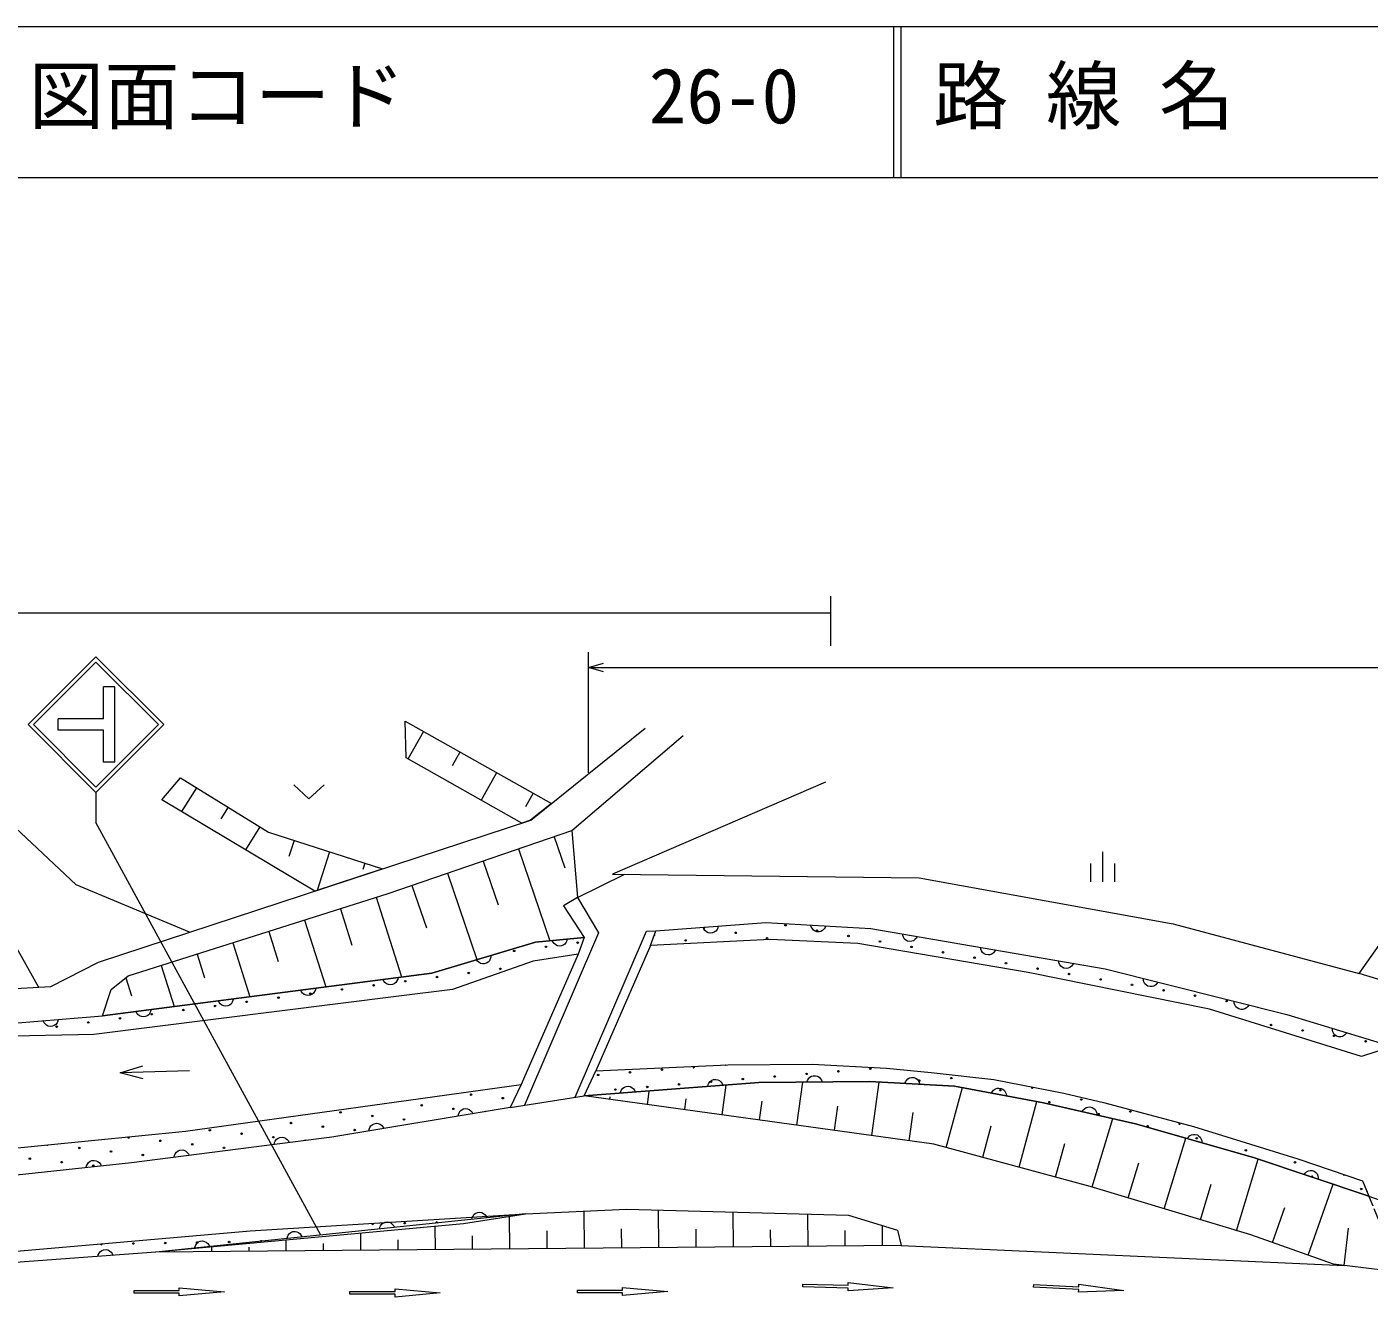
# Model space of a CAD drawing. Units: millimetres, scale not verified. Extents: x -71326 to 568674, y -102781 to 257219.
# Drawn here: x 8922 to 97993, y 172491 to 257219 of the extents above; entities that cross this region are included whole.
import ezdxf
from ezdxf.enums import TextEntityAlignment as Align

# ---------------------------------------------------------------- set-up
doc = ezdxf.new("R2010")
doc.units = ezdxf.units.MM
doc.header["$LTSCALE"] = 1000
doc.linetypes.add('USER1', pattern=[1, 0.8, -0.2])
for name, color, linetype, lineweight in [('M-BGD', 7, 'Continuous', 13), ('M-STR-HTXT', 7, 'Continuous', 13), ('M-STR-STRC', 7, 'Continuous', 13), ('M-TTL', 2, 'Continuous', 13), ('M-TTL-LINE', 7, 'Continuous', 13), ('M-TTL-TXT', 7, 'Continuous', 13)]:
    doc.layers.add(name, color=color, linetype=linetype, lineweight=lineweight)
doc.styles.add('ＭＳ ゴシック', font='')
doc.styles.get('ＭＳ ゴシック').set_extended_font_data('MS Gothic')

# ---------------------------------------------------------------- blocks, each defined once
blk = doc.blocks.new('BUHIN2')
at = {"color": 7, "linetype": 'Continuous', "lineweight": 13}
blk.add_lwpolyline([(0, 500), (115, 460), (212, 400), (322, 305), (382, 195), (418, 78), (418, -78), (382, -195), (322, -305), (212, -402), (115, -462), (0, -500)], dxfattribs=at)
blk = doc.blocks.new('BUHIN9')
at = {"color": 7, "linetype": 'Continuous', "lineweight": 13}
for p, q in [((0, 1000), (0, -1000)), ((-800, 205), (-800, -995)), ((800, 205), (800, -995))]:
    blk.add_line(p, q, dxfattribs=at)
blk = doc.blocks.new('BUHIN11')
at = {"color": 7, "linetype": 'Continuous', "lineweight": 13}
blk.add_lwpolyline([(-431, -1500), (0, 0), (428, -1500)], dxfattribs=at)
blk = doc.blocks.new('BUHIN12')
at = {"color": 7, "linetype": 'Continuous', "lineweight": 13}
blk.add_lwpolyline([(-288, -1000), (0, 0), (285, -1000)], dxfattribs=at)

msp = doc.modelspace()

# ---------------------------------------------------------------- linework, layer by layer
at = {"layer": 'M-BGD'}
for p, q in [((34021, 211152), (43734, 205697)), ((34084, 208721), (34021, 211152)), ((35235, 210471), (34212, 208649)), ((42361, 204595), (49962, 210698)), ((45091, 203899), (52468, 210208)), ((41775, 204403), (34084, 208721)), ((37663, 209107), (37152, 208196)), ((40091, 207743), (39069, 205922)), ((17887, 205943), (19119, 207395)), ((19119, 207395), (24960, 203796)), ((20169, 206748), (19193, 205164)), ((61924, 207117), (47782, 201014)), ((28030, 199889), (17887, 205943)), ((42519, 206379), (42008, 205469)), ((22270, 205454), (21791, 204676)), ((43734, 205697), (42344, 204590)), ((12196, 200314), (7426, 204788)), ((13670, 195174), (42361, 204595)), ((24371, 204159), (23431, 202634)), ((42344, 204590), (41775, 204403)), ((24960, 203796), (32524, 201365)), ((26650, 203253), (26308, 202187)), ((32887, 199724), (45091, 203899)), ((43911, 203496), (44615, 201437)), ((45091, 203899), (45451, 199457)), ((29000, 202498), (28177, 199938)), ((41551, 202688), (43633, 196602)), ((5115, 201691), (9692, 193519)), ((32422, 201332), (28030, 199889)), ((31349, 201743), (31212, 201316)), ((32524, 201365), (32422, 201332)), ((39191, 201881), (40186, 198973)), ((36831, 201074), (38789, 195350)), ((45451, 199457), (48605, 201005)), ((47782, 201014), (68144, 200780)), ((68144, 200780), (84986, 197728)), ((19720, 197161), (12196, 200314)), ((15651, 194264), (32887, 199724)), ((34471, 200266), (35434, 197451)), ((29728, 198724), (30497, 196295)), ((32105, 199477), (33779, 194193)), ((45451, 199457), (44526, 198908)), ((44526, 198908), (45896, 196819)), ((45451, 199457), (46853, 197112)), ((27350, 197970), (28753, 193540)), ((50653, 197247), (57955, 197805)), ((57955, 197805), (64923, 197415)), ((97326, 194415), (99724, 197808)), ((24972, 197217), (25606, 195215)), ((46853, 197112), (41953, 185683)), ((45304, 186212), (50047, 197242)), ((50047, 197242), (50653, 197247)), ((50313, 196285), (50653, 197247)), ((64923, 197415), (80476, 194739)), ((84986, 197728), (97326, 194415)), ((22594, 196464), (23728, 192886)), ((35790, 194455), (42676, 196510)), ((42676, 196510), (35790, 194455)), ((42676, 196510), (45896, 196819)), ((45896, 196819), (42676, 196510)), ((45896, 196819), (45512, 195714)), ((50313, 196285), (46670, 187967)), ((58250, 196687), (50313, 196285)), ((64056, 196409), (58250, 196687)), ((75360, 194494), (64056, 196409)), ((10512, 193569), (13670, 195174)), ((20216, 195711), (20716, 194135)), ((42528, 195232), (37169, 193371)), ((45512, 195714), (41726, 187059)), ((45512, 195714), (42528, 195232)), ((13933, 191612), (35790, 194455)), ((35790, 194455), (13933, 191612)), ((14526, 193354), (15651, 194264)), ((17839, 194957), (18702, 192232)), ((87391, 192056), (75360, 194494)), ((80476, 194739), (92536, 191699)), ((99812, 193683), (97326, 194415)), ((6612, 193335), (10512, 193569)), ((13933, 191612), (14526, 193354)), ((15496, 194139), (15876, 192939)), ((37169, 193371), (33607, 192922)), ((33607, 192922), (13358, 190386)), ((-6606, 189961), (13933, 191612)), ((97476, 188919), (87391, 192056)), ((92536, 191699), (99518, 189588)), ((13358, 190386), (-6606, 189961)), ((99518, 189588), (97476, 188919)), ((19704, 187961), (15125, 187838)), ((45894, 186305), (46670, 187967)), ((46670, 187967), (55447, 188363)), ((55447, 188363), (61034, 188401)), ((61034, 188401), (65961, 188137)), ((65961, 188137), (68924, 187854)), ((19441, 183961), (41726, 187059)), ((41726, 187059), (40990, 185531)), ((57502, 187194), (45894, 186305)), ((45894, 186305), (57502, 187194)), ((64870, 187253), (57502, 187194)), ((57502, 187194), (64870, 187253)), ((60025, 184367), (60420, 187217)), ((70477, 186955), (64870, 187253)), ((64870, 187253), (70477, 186955)), ((64989, 183678), (65480, 187221)), ((68924, 187854), (73095, 187382)), ((73095, 187382), (77739, 186495)), ((40990, 185531), (45894, 186305)), ((45894, 186305), (45894, 186315)), ((69105, 183107), (45894, 186305)), ((47616, 186087), (47637, 186238)), ((50098, 185743), (50216, 186598)), ((55061, 185055), (55333, 187016)), ((69931, 182884), (71004, 186857)), ((76383, 185852), (70477, 186955)), ((70477, 186955), (76383, 185852)), ((77739, 186495), (80457, 185834)), ((40990, 185531), (29151, 183572)), ((52580, 185399), (52677, 186103)), ((57543, 184711), (57716, 185954)), ((62507, 184022), (62730, 185630)), ((74768, 181578), (75945, 185933)), ((82498, 184450), (76383, 185852)), ((76383, 185852), (82498, 184450)), ((80457, 185834), (86327, 184267)), ((67470, 183334), (67731, 185211)), ((79605, 180267), (80976, 184799)), ((90312, 182213), (82498, 184450)), ((82498, 184450), (90312, 182213)), ((-5608, 181465), (19441, 183961)), ((29151, 183572), (15876, 181875)), ((72349, 182231), (72912, 184313)), ((84401, 178816), (85818, 183499)), ((86327, 184267), (93255, 182134)), ((79485, 180304), (69105, 183107)), ((77187, 180924), (77790, 183157)), ((15876, 181875), (772, 180264)), ((82003, 179542), (82706, 181865)), ((89198, 177365), (90632, 182106)), ((97978, 179647), (90312, 182213)), ((90312, 182213), (97978, 179647)), ((93255, 182134), (97558, 180678)), ((90133, 177082), (79485, 180304)), ((86799, 178091), (87513, 180450)), ((93936, 175739), (95599, 180444)), ((97558, 180678), (97978, 179647)), ((97978, 179647), (99336, 179157)), ((42014, 178480), (17484, 175939)), ((23751, 177362), (42014, 178480)), ((37886, 177844), (42014, 178480)), ((40976, 176147), (40957, 178317)), ((42014, 178480), (48722, 178797)), ((45922, 176190), (45900, 178663)), ((48722, 178797), (63448, 178400)), ((50868, 176234), (50846, 178740)), ((55813, 176278), (55793, 178606)), ((60759, 176321), (60740, 178473)), ((63448, 178400), (66703, 177408)), ((91574, 176573), (92398, 178906)), ((5458, 175769), (23751, 177362)), ((17453, 175959), (37886, 177844)), ((36030, 176103), (36016, 177672)), ((43449, 176168), (43438, 177357)), ((48395, 176212), (48383, 177496)), ((53341, 176256), (53330, 177464)), ((58286, 176299), (58276, 177420)), ((63232, 176343), (63223, 177375)), ((65705, 176365), (65693, 177716)), ((66703, 177408), (66941, 176376)), ((96335, 175057), (96633, 177528)), ((66941, 176376), (17484, 175939)), ((26139, 176016), (26132, 176760)), ((28612, 176037), (28607, 176513)), ((31085, 176059), (31074, 177216)), ((33557, 176081), (33551, 176762)), ((38503, 176125), (38495, 177031)), ((66941, 176376), (96335, 175057)), ((95622, 175144), (90133, 177082)), ((17484, 175939), (4058, 174949)), ((17484, 175939), (17453, 175959)), ((18720, 175950), (18720, 176013)), ((21193, 175972), (21190, 176303)), ((23666, 175994), (23663, 176263)), ((100066, 174607), (95622, 175144)), ((60417, 173634), (60421, 173814)), ((60421, 173814), (63420, 173739)), ((63420, 173739), (63425, 173919)), ((63425, 173919), (66417, 173574)), ((75724, 173619), (75734, 173799)), ((75734, 173799), (78730, 173646)), ((78730, 173646), (78739, 173826)), ((78739, 173826), (81721, 173404)), ((16032, 173212), (16032, 173392)), ((16032, 173392), (19032, 173392)), ((19032, 173212), (16032, 173212)), ((19032, 173392), (19032, 173572)), ((19032, 173572), (22032, 173302)), ((22032, 173302), (19032, 173032)), ((19032, 173032), (19032, 173212)), ((30352, 173144), (30352, 173324)), ((30352, 173324), (33352, 173324)), ((33352, 173144), (30352, 173144)), ((33352, 173324), (33352, 173504)), ((33352, 173504), (36352, 173234)), ((36352, 173234), (33352, 172964)), ((33352, 172964), (33352, 173144)), ((45453, 173246), (45453, 173426)), ((45453, 173426), (48453, 173426)), ((48453, 173246), (45453, 173246)), ((48453, 173426), (48453, 173606)), ((48453, 173606), (51453, 173336)), ((51453, 173336), (48453, 173066)), ((48453, 173066), (48453, 173246)), ((63416, 173559), (60417, 173634)), ((66417, 173574), (63411, 173379)), ((63411, 173379), (63416, 173559)), ((78721, 173467), (75724, 173619)), ((78711, 173287), (78721, 173467)), ((81721, 173404), (78711, 173287))]:
    msp.add_line(p, q, dxfattribs=at)
at = {"layer": 'M-BGD', "linetype": 'USER1'}
msp.add_line((97558, 180678), (104792, 162951), dxfattribs=at)
at = {"layer": 'M-BGD'}
msp.add_lwpolyline([(26642, 206948), (27642, 206003), (28642, 206948)], dxfattribs=at)
for centre in [(55948, 197122), (59263, 197627), (61354, 197268), (63445, 196908), (41260, 195923), (43364, 196197), (45468, 196470), (52632, 196616), (58038, 196762), (65535, 196548), (67626, 196189), (69716, 195829), (71807, 195469), (73898, 195110), (36138, 194187), (38242, 194461), (40345, 194734), (75988, 194750), (78079, 194390), (29827, 193366), (31931, 193640), (34035, 193913), (80170, 194031), (82260, 193671), (84351, 193311), (23517, 192545), (25620, 192819), (27724, 193092), (86441, 192952), (88532, 192592), (17206, 191724), (19309, 191998), (21413, 192271), (10895, 190903), (12999, 191177), (15102, 191450), (91488, 191007), (93579, 190648), (95669, 190288), (97760, 189928), (51062, 188043), (62777, 187937), (64891, 188110), (46833, 187697), (48948, 187870), (52205, 187072), (54320, 187245), (56434, 187418), (58548, 187591), (60662, 187764), (68149, 187312), (70263, 187485), (38400, 186387), (40508, 186154), (47977, 186726), (50091, 186899), (73521, 186687), (35121, 185681), (37229, 185448), (76779, 185890), (78893, 186063), (82151, 185265), (26454, 184502), (29733, 185208), (31842, 184975), (33950, 184743), (80037, 185092), (21066, 184029), (23175, 183796), (25283, 183564), (28562, 184269), (30671, 184037), (83295, 184294), (86552, 183496), (12400, 182850), (14508, 182617), (17787, 183323), (19896, 183090), (22004, 182858), (89810, 182699), (9121, 182144), (11229, 181911), (13338, 181679), (16617, 182385), (93068, 181901), (97470, 180133), (33994, 177863), (15982, 176512), (18103, 176546), (20225, 176580), (22346, 176615)]:
    msp.add_circle(centre, 50, dxfattribs=at)
for centre, start, end in [((50541, 196976), 267.20185, 53.87324), ((53857, 197481), 171.95483, 16.77568), ((90623, 192232), 245.17526, 266.53245), ((53176, 188216), 118.94804, 66.22354), ((55290, 188389), 223.23706, 321.93452), ((41679, 187092), 240.22483, 315.60193), ((75635, 186860), 123.87119, 34.49593), ((39338, 185216), 64.38262, 134.40535), ((85409, 184467), 104.04952, 46.06472), ((15679, 183555), 147.30722, 44.0736), ((10291, 183082), 225.72735, 325.65347), ((27392, 183331), 25.82055, 168.75301), ((94212, 180930), 316.22943, 186.76693), ((96326, 181103), 170.6557, 331.94254), ((31873, 177829), 146.31514, 40.68788), ((36115, 177897), 331.52464, 220.30034), ((13861, 176478), 157.75087, 32.20174), ((24467, 176649), 21.62473, 170.20025)]:
    msp.add_arc(centre, 50, start, end, dxfattribs=at)
at = {"layer": 'M-STR-HTXT'}
for p, q in [((62270, 216159), (62270, 219454)), ((62270, 218318), (-43067, 218318)), ((46197, 207729), (46197, 215729)), ((46197, 214729), (306197, 214729))]:
    msp.add_line(p, q, dxfattribs=at)
at = {"layer": 'M-STR-STRC'}
for p, q in [((9002, 210933), (13502, 215433)), ((9356, 210933), (13502, 215079)), ((18002, 210932), (13502, 215433)), ((17649, 210932), (13502, 215079)), ((14751, 213432), (14001, 213432)), ((14001, 211307), (14001, 213432)), ((14751, 208432), (14751, 213432)), ((11001, 210557), (11001, 211307)), ((14001, 211307), (11001, 211307)), ((9002, 210933), (13502, 206432)), ((9356, 210933), (13502, 206786)), ((14001, 210557), (11001, 210557)), ((13502, 206786), (17649, 210932)), ((13502, 206432), (18002, 210932)), ((14001, 208432), (14001, 210557)), ((14751, 208432), (14001, 208432)), ((13502, 206432), (13502, 204432)), ((28432, 177073), (13502, 204432))]:
    msp.add_line(p, q, dxfattribs=at)
at = {"layer": 'M-TTL'}
msp.add_line((568674, 257219), (-71326, 257219), dxfattribs=at)
at = {"layer": 'M-TTL-LINE'}
for p, q in [((66424, 257219), (66424, 247219)), ((66924, 257219), (66924, 247219)), ((-71326, 247219), (568674, 247219))]:
    msp.add_line(p, q, dxfattribs=at)

# ---------------------------------------------------------------- block references
at = {"layer": 'M-BGD'}
msp.add_blockref('BUHIN9', (80293, 201505), dxfattribs=at)
for name, p, rotation in [('BUHIN2', (54304, 197526), 274.36526), ('BUHIN2', (61439, 197610), 266.79478), ('BUHIN2', (67515, 196969), 260.23823), ('BUHIN2', (44286, 196665), 275.46909), ('BUHIN2', (72700, 196077), 260.23823), ('BUHIN2', (39233, 195483), 286.62076), ('BUHIN2', (77884, 195185), 260.23823), ('BUHIN2', (27594, 193389), 277.41221), ('BUHIN2', (33058, 194100), 277.41221), ('BUHIN2', (83491, 193979), 255.85386), ('BUHIN2', (22130, 192678), 277.41221), ('BUHIN2', (89521, 192459), 255.85386), ('BUHIN2', (16665, 191967), 277.41221), ('BUHIN2', (10510, 191336), 274.59349), ('BUHIN2', (96027, 190644), 253.17422), ('BUHIN11', (15125, 187838), 91.52753), ('BUHIN2', (54600, 186972), 94.37906), ('BUHIN2', (61186, 187224), 90.46392), ('BUHIN2', (67673, 187104), 86.95522), ('BUHIN2', (48796, 186527), 94.37906), ('BUHIN2', (73430, 186403), 79.41529), ('BUHIN2', (38030, 185041), 99.39399), ('BUHIN2', (79440, 185151), 77.08706), ('BUHIN2', (32111, 184062), 99.39399), ('BUHIN2', (25832, 183148), 97.2868), ('BUHIN2', (86405, 183331), 74.02573), ('BUHIN2', (19195, 182299), 97.2868), ('BUHIN2', (13359, 181606), 96.08635), ('BUHIN2', (94145, 180930), 71.49819), ('BUHIN2', (38948, 178162), 95.91247), ('BUHIN2', (26683, 176892), 95.91247), ('BUHIN2', (32815, 177527), 95.91247), ('BUHIN2', (20550, 176257), 95.91247), ('BUHIN2', (14127, 175692), 94.21956)]:
    msp.add_blockref(name, p, dxfattribs=dict(at, rotation=rotation))
at = {"layer": 'M-STR-HTXT', "rotation": 90}
msp.add_blockref('BUHIN12', (46197, 214729), dxfattribs=at)

# ---------------------------------------------------------------- texts
at = {"layer": 'M-TTL-TXT', "style": 'ＭＳ ゴシック'}
for s, p in [('図面コード', (9054, 249719)), ('路 線 名', (69054, 249719)), ('26-0', (50195, 249719))]:
    msp.add_text(s, height=3666, dxfattribs=at).set_placement(p, align=Align.BOTTOM_LEFT)

doc.saveas('drawing.dxf')
